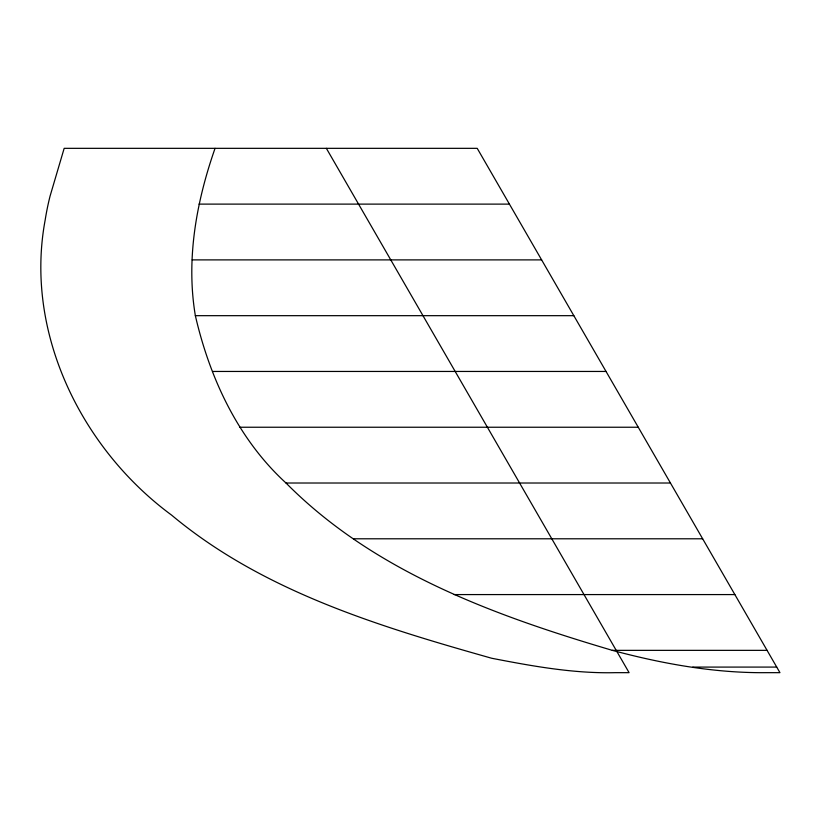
<?xml version="1.0" encoding="UTF-8"?>
<svg xmlns="http://www.w3.org/2000/svg" width="821" height="821" viewBox="0 0 821 821"><rect width="100%" height="100%" fill="white"/><g stroke="black" fill="none" stroke-linecap="round" stroke-linejoin="round"><path stroke-width="1.23" d="M215.051 148.334C196.363 201.699 185.885 259.333 195.357 315.675C209.776 378.122 238.09 439.163 286.006 483.015C374.171 572.032 494.714 615.576 612.322 650.355C662.321 663.727 714.075 673.138 766.003 672.666L779.95 672.666L477.217 148.334L64.171 148.334L50.06 196.137A269.226 269.226 0 0 0 45.165 220.049C24.178 332.433 81.423 448.748 171.61 515.126C262.771 591.346 379.333 626.505 491.707 658.257C532.357 666.118 573.561 673.651 615.145 672.666L629.091 672.666L326.358 148.334M776.717 667.083L692.76 667.093M199.021 204.111L509.431 204.121M192.217 259.888L541.634 259.888M195.326 315.675L573.838 315.675M212.701 371.451L606.042 371.451M239.691 427.238L638.245 427.238M285.975 483.015L670.449 483.015M353.605 538.792L702.653 538.792M454.177 594.578L734.867 594.578M612.302 650.355L767.071 650.355"/></g></svg>
